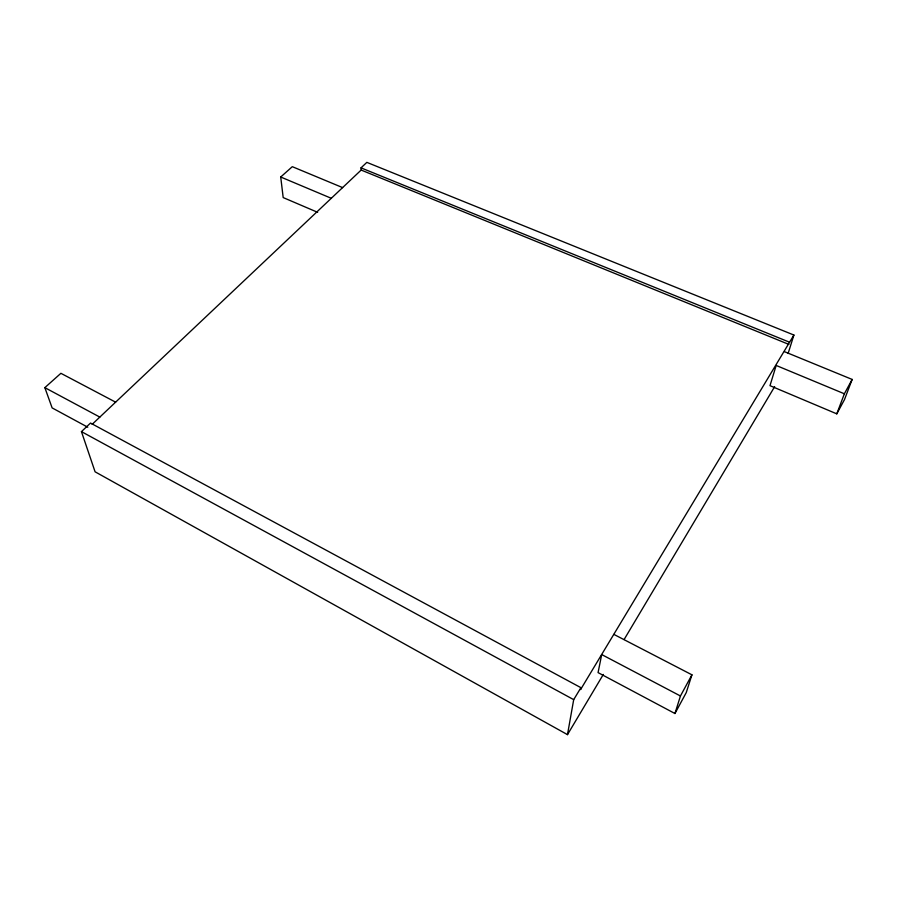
<?xml version="1.0" encoding="UTF-8"?>
<svg xmlns="http://www.w3.org/2000/svg" width="897" height="897" viewBox="0 0 897 897"><rect width="100%" height="100%" fill="white"/><g stroke="black" fill="none" stroke-linecap="round" stroke-linejoin="round"><path stroke-width="1.35" d="M567.487 734.632L573.699 699.649L580.92 687.685L90.519 423.059L81.448 431.625L95.082 471.8L567.487 734.632L603.322 674.432M580.92 687.685L580.572 689.58L793.901 335.041L366.839 162.368L361.031 167.862L361.155 170.06L92.178 424.315M680.442 695.994L601.708 654.563L598.064 672.604L674.948 713.519L680.442 695.994L691.935 674.813L613.884 634.392M788.127 353.463L793.901 335.041M691.935 674.813L686.25 692.596L674.948 713.519M844.369 393.783L776.174 365.46L769.985 385.665L836.789 413.853L844.369 393.783L852.15 379.431L784.494 351.68M852.15 379.431L844.503 399.569L836.789 413.853M624.11 639.516L774.649 386.663M87.771 427.207L52.127 407.9L44.85 387.639L60.895 373.309L115.623 402.159M317.65 212.32L283.183 197.575L280.716 177.012L292.299 166.674L342.598 187.596M361.031 167.862L789.562 342.228M361.155 170.06L788.878 344.403M280.716 177.012L331.285 198.293M44.85 387.639L99.825 417.094M81.448 431.625L573.699 699.649"/></g></svg>
